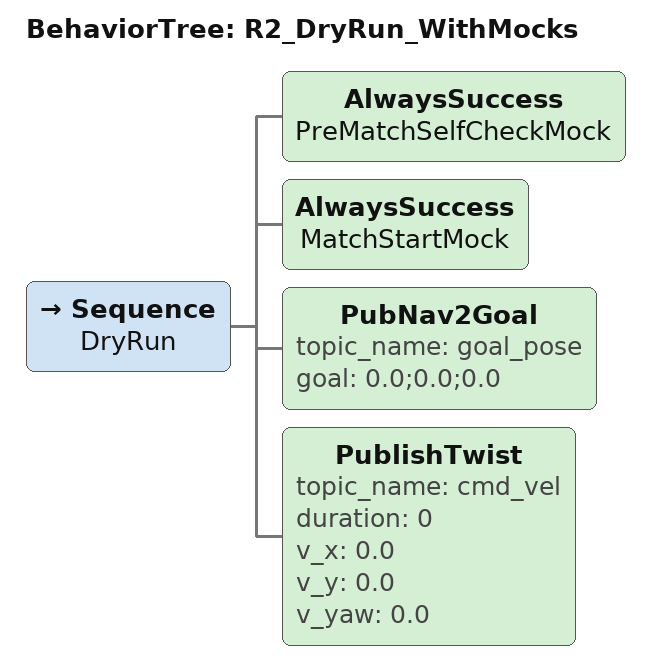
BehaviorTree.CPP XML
<?xml version="1.0" encoding="UTF-8"?>
<root BTCPP_format="4">

  <BehaviorTree ID="R2_DryRun_WithMocks">
    <Sequence name="DryRun">
      <AlwaysSuccess name="PreMatchSelfCheckMock"/>
      <AlwaysSuccess name="MatchStartMock"/>
      <PubNav2Goal topic_name="goal_pose"
                   goal="0.0;0.0;0.0"/>
      <PublishTwist topic_name="cmd_vel"
                    duration="0"
                    v_x="0.0"
                    v_y="0.0"
                    v_yaw="0.0"/>
    </Sequence>
  </BehaviorTree>
</root>
